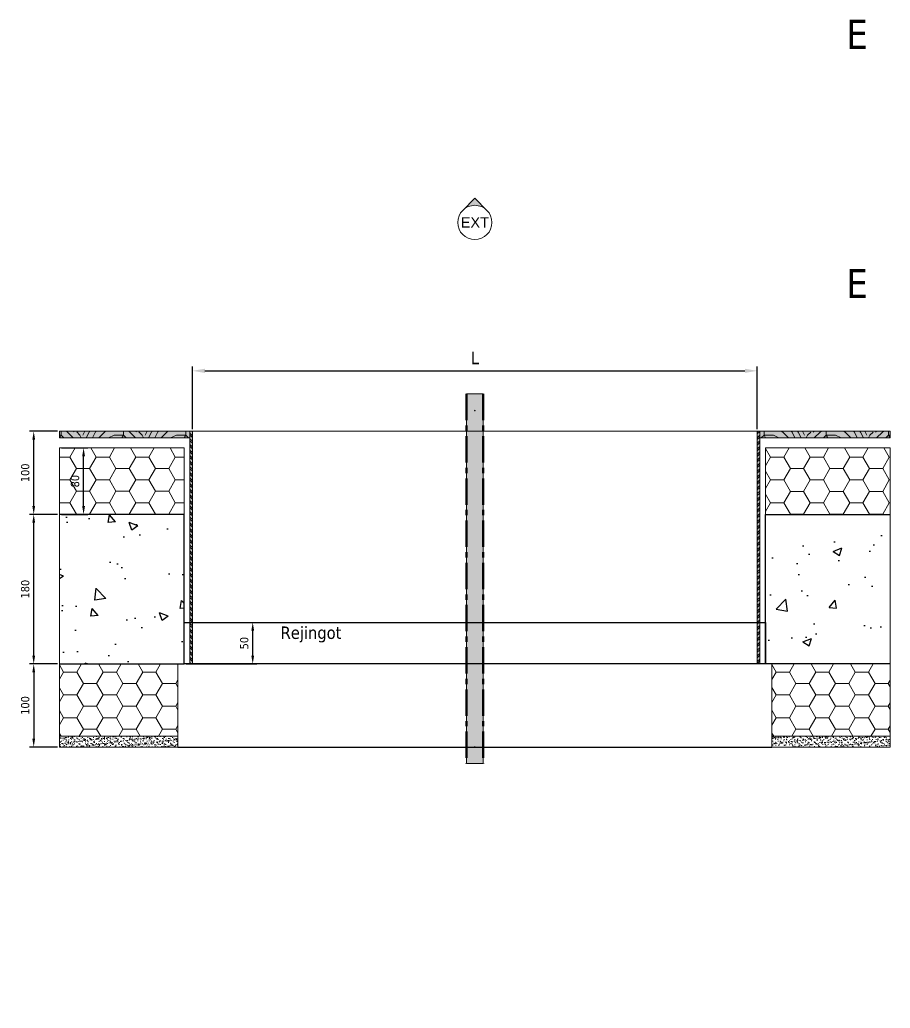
# Model space of a CAD drawing. Header units: millimetres. Extents: x -20000 to 230000, y -17405 to 24510.
# Drawn here: x 44452 to 45500, y 3733 to 4923 of the extents above; entities that cross this region are included whole.
import ezdxf
from ezdxf.enums import TextEntityAlignment as Align

# ---------------------------------------------------------------- set-up
doc = ezdxf.new("R2010")
doc.units = ezdxf.units.MM
doc.header["$PDMODE"] = 35
doc.header["$PDSIZE"] = 0.5
doc.linetypes.add('AXES', pattern=[50.800000000000004, 31.75, -6.35, 6.35, -6.35])
doc.layers.get('0').update_dxf_attribs({"lineweight": 13})
doc.layers.get('Defpoints').update_dxf_attribs({"true_color": 0xc2a584})
for name, color, linetype, lineweight in [('0 - 1 (validé)', 3, 'Continuous', 13), ('1 - Aluminium', 150, 'Continuous', 13), ('1 - Axe', 1, 'AXES', 0), ('1 - BETON', 251, 'Continuous', 25), ('1 - Bois', 44, 'Continuous', 13), ('1 - Cotation', 32, 'Continuous', 13), ('1 - Isolant', 132, 'Continuous', 13), ('1 - Platre', 252, 'Continuous', 13), ('1 - Texte', 7, 'Continuous', 13)]:
    doc.layers.add(name, color=color, linetype=linetype, lineweight=lineweight)
doc.layers.add('0 - Invisible', color=43, linetype='Continuous', lineweight=0, plot=False)
doc.layers.add('Non visible', color=163, linetype='Continuous', lineweight=25, plot=False)
doc.layers.add('1 - Cache', color=7, linetype='Continuous', lineweight=0, true_color=0xffffff)
doc.styles.get("Standard").update_dxf_attribs({"font": 'ARIALUNI.TTF'})
doc.styles.add('Texte Poralu', font='tahomabd.ttf')
doc.dimstyles.new('100 - 1000', dxfattribs={"dimtxt": 15, "dimasz": 15, "dimexe": 5, "dimexo": 2.5, "dimgap": 8, "dimtad": 1, "dimdec": 1, "dimtxsty": 'Texte Poralu', "dimcen": 10, "dimazin": 0, "dimtfac": 1, "dimtdec": 1, "dimtmove": 0, "dimatfit": 3, "dimfxl": 1, "dimarcsym": 0})
doc.dimstyles.new('30 - 1000', dxfattribs={"dimtxt": 10, "dimasz": 10, "dimexe": 5, "dimexo": 2.5, "dimgap": 5, "dimtad": 1, "dimdec": 1, "dimtxsty": 'Texte Poralu', "dimcen": 5, "dimazin": 0, "dimtfac": 1, "dimtdec": 1, "dimtmove": 0, "dimatfit": 3, "dimfxl": 1, "dimarcsym": 0})

# ---------------------------------------------------------------- blocks, each defined once
blk = doc.blocks.new('Cadre Coupe_Elev')
at = {"layer": 'Defpoints'}
blk.add_point((4999.999999999971, 3733.496620553549), dxfattribs=at)
at = {"color": 7}
blk.add_attdef('REPERE_1', text='', height=300, dxfattribs=at).set_placement((1000, 9000), align=Align.MIDDLE_CENTER)
at = {"layer": '1 - Texte', "color": 7}
for tag, p in [('DEFINITION1', (5000, 1200)), ('DEFINITION2', (5000, 800))]:
    blk.add_attdef(tag, text='', height=250, dxfattribs=at).set_placement(p, align=Align.MIDDLE_CENTER)
at = {"layer": 'Non visible', "style": 'Texte Poralu'}
for p in [(5447.11721373623, 4905.799125232807), (5447.11721373623, 4605.799125232807)]:
    blk.add_attdef('REPERE_2', text='', height=35, dxfattribs=at).set_placement(p, align=Align.MIDDLE_LEFT)
blk = doc.blocks.new('*U841')
at = {"layer": '1 - Isolant'}
h = blk.add_hatch(dxfattribs=at)
h.set_pattern_fill('HONEY', color=256, scale=5, style=0)
h.set_pattern_definition([(0, (110.0000906813123, 79.99999999999812), (23.8125, 13.748153225), [15.875, -31.75]), (120, (110.0000906813123, 79.99999999999812), (-23.81249994797095, 13.74815331511695), [15.87499999999995, -31.7499999999999]), (59.99999999999999, (110.0000906813123, 79.99999999999812), (5.202904551637744e-08, 27.49630654011694), [-31.75, 15.875])])
h.paths.add_polyline_path([(-149.9999933903616, 0), (0, -9.094947017729282e-13), (-8.952838470577262e-13, 79.99999999999818), (-149.9999933903625, 79.99999999999906)])
at = {"layer": '0 - Invisible'}
blk.add_lwpolyline([(-149.9999933903625, 79.99999999999906), (-149.9999933903616, 0)], dxfattribs=at)
at = {"layer": '1 - Isolant'}
blk.add_lwpolyline([(-149.9999933903616, 0), (0, 0), (0, 0), (0, -9.094947017729282e-13), (-8.952838470577262e-13, 79.99999999999818), (-149.9999933903625, 79.99999999999906)], dxfattribs=at)
blk = doc.blocks.new('*U835')
at = {"layer": '1 - Isolant'}
h = blk.add_hatch(dxfattribs=at)
h.set_pattern_fill('HONEY', color=256, scale=5)
h.set_pattern_definition([(0, (237.499815932928, -1.4210854715202e-14), (23.8125, 13.748153225), [15.875, -31.75]), (120, (237.499815932928, -1.4210854715202e-14), (-23.81249994797095, 13.74815331511695), [15.87499999999996, -31.74999999999992]), (59.99999999999999, (237.499815932928, -1.4210854715202e-14), (5.202904551637744e-08, 27.49630654011694), [-31.75, 15.875])])
h.paths.add_polyline_path([(-149.9999999999709, -87.00000000000001), (-149.9999999999709, 0), (-7.500147691644084, 0), (-7.500147691644084, -87.00000000000001)])
at = {"layer": '1 - Platre'}
h = blk.add_hatch(dxfattribs=at)
h.set_pattern_fill('AR-SAND', color=256, scale=0.1)
h.set_pattern_definition([(37.50000000000001, (237.499815932928, -1.4210854715202e-14), (-0.1600031295984046, 4.894132373293424), [0, -3.860800000000001, 0, -4.318000000000001, 0, -4.1275]), (7.499999999999999, (237.499815932928, -1.4210854715202e-14), (4.495232831380027, 7.168251005683543), [0, -2.0828, 0, -3.4798, 0, -1.3335]), (327.5, (234.375615932928, -1.4210854715202e-14), (7.90992370241458, 0.01437184678545691), [0, -1.27, 0, -4.572, 0, -5.969]), (317.5, (234.375615932928, -1.4210854715202e-14), (7.635564524722972, 2.229293232572162), [0, -0.635, 0, -2.9972, 0, -3.429])])
h.paths.add_polyline_path([(-149.9999999999709, -100), (-149.9999999999709, -87.00000000000001), (-7.500147691644084, -87.00000000000001), (-7.500147691644084, -100)])
at = {"layer": '0 - Invisible'}
for points in [[(-149.9999999999709, -87.00000000000001), (-149.9999999999709, 0)], [(-149.9999999999709, -100), (-149.9999999999709, -87.00000000000001)]]:
    blk.add_lwpolyline(points, dxfattribs=at)
at = {"layer": '1 - Isolant'}
blk.add_lwpolyline([(-149.9999999999709, 0), (-7.500147691644084, 0), (-7.500147691644084, -87.00000000000001), (-149.9999999999709, -87.00000000000001)], dxfattribs=at)
at = {"layer": '1 - Platre'}
blk.add_lwpolyline([(-149.9999999999709, -87.00000000000001), (-7.500147691644084, -87.00000000000001), (-7.500147691644084, -100), (-149.9999999999709, -100)], dxfattribs=at)
blk = doc.blocks.new('*U836')
at = {"layer": '1 - Isolant'}
h = blk.add_hatch(dxfattribs=at)
h.set_pattern_fill('HONEY', color=256, scale=5)
h.set_pattern_definition([(0, (47.49993897719287, -1.4210854715202e-14), (23.8125, 13.748153225), [15.875, -31.75]), (120, (47.49993897719287, -1.4210854715202e-14), (-23.81249994797095, 13.74815331511695), [15.87499999999996, -31.74999999999991]), (59.99999999999999, (47.49993897719287, -1.4210854715202e-14), (5.202904551637744e-08, 27.49630654011694), [-31.75, 15.875])])
h.paths.add_polyline_path([(150.0000385328185, -87.00000000000001), (150.0000385328185, 0), (7.499900444374376, 0), (7.499900444374376, -87.00000000000001)])
at = {"layer": '1 - Platre'}
h = blk.add_hatch(dxfattribs=at)
h.set_pattern_fill('AR-SAND', color=256, scale=0.1)
h.set_pattern_definition([(37.50000000000001, (47.49993897719287, -1.4210854715202e-14), (-0.1600031295984046, 4.894132373293424), [0, -3.860800000000001, 0, -4.318000000000001, 0, -4.1275]), (7.499999999999999, (47.49993897719287, -1.4210854715202e-14), (4.495232831380027, 7.168251005683543), [0, -2.0828, 0, -3.4798, 0, -1.3335]), (327.5, (44.37573897719287, -1.4210854715202e-14), (7.90992370241458, 0.01437184678545691), [0, -1.27, 0, -4.572, 0, -5.969]), (317.5, (44.37573897719287, -1.4210854715202e-14), (7.635564524722972, 2.229293232572162), [0, -0.635, 0, -2.9972, 0, -3.429])])
h.paths.add_polyline_path([(150.0000385328185, -100), (150.0000385328185, -87.00000000000001), (7.499900444374376, -87.00000000000001), (7.499900444374376, -100)])
at = {"layer": '0 - Invisible'}
for points in [[(150.0000385328185, -87.00000000000001), (150.0000385328185, 0)], [(150.0000385328185, -100), (150.0000385328185, -87.00000000000001)]]:
    blk.add_lwpolyline(points, dxfattribs=at)
at = {"layer": '1 - Isolant'}
blk.add_lwpolyline([(150.0000385328185, 0), (7.499900444374376, 0), (7.499900444374376, -87.00000000000001), (150.0000385328185, -87.00000000000001)], dxfattribs=at)
at = {"layer": '1 - Platre'}
blk.add_lwpolyline([(150.0000385328185, -87.00000000000001), (7.499900444374376, -87.00000000000001), (7.499900444374376, -100), (150.0000385328185, -100)], dxfattribs=at)
blk = doc.blocks.new('*U842')
at = {"layer": '1 - Isolant'}
h = blk.add_hatch(dxfattribs=at)
h.set_pattern_fill('HONEY', color=256, scale=5, style=0)
h.set_pattern_definition([(0, (110.0000906813141, 79.99999999999812), (23.8125, 13.748153225), [15.875, -31.75]), (120, (110.0000906813141, 79.99999999999812), (-23.81249994797095, 13.74815331511695), [15.87499999999995, -31.7499999999999]), (59.99999999999999, (110.0000906813141, 79.99999999999812), (5.202904551637744e-08, 27.49630654011694), [-31.75, 15.875])])
h.paths.add_polyline_path([(-149.9999933903616, 0), (1.818989403545856e-12, -9.094947017729282e-13), (9.237055564881302e-13, 79.99999999999818), (-149.9999933903625, 79.99999999999906)])
at = {"layer": '0 - Invisible'}
blk.add_lwpolyline([(-149.9999933903625, 79.99999999999906), (-149.9999933903616, 0)], dxfattribs=at)
at = {"layer": '1 - Isolant'}
blk.add_lwpolyline([(-149.9999933903616, 0), (0, 0), (0, 0), (1.818989403545856e-12, -9.094947017729282e-13), (9.237055564881302e-13, 79.99999999999818), (-149.9999933903625, 79.99999999999906)], dxfattribs=at)
blk = doc.blocks.new('*U189')
h = blk.add_hatch(color=256)
edge = h.paths.add_edge_path()
edge.add_line((-2.072522045462071e-13, 29.16815472393788), (-14.58407736196905, 14.58407736197051))
edge.add_arc((1.103117597267565e-11, -1.326938559031979e-11), 20.62500000001327, 90.00000000003098, 134.9999999999927, ccw=False)
edge.add_arc((-8.900435943814897e-12, -8.125056183416809e-12), 20.62500000000813, 45.00000000000222, 89.99999999997573, ccw=False)
edge.add_line((14.58407736196884, 14.58407736197071), (-2.060573933704291e-13, 29.16815472393788))
for p, q in [((0.00170546913411465, 29.16815472393787), (-14.58407736197124, 14.58407736196831)), ((14.58407736196884, 14.58407736197071), (0.00170546913411465, 29.16815472393787))]:
    blk.add_line(p, q)
blk.add_circle((0, 0), 20.625)
at = {"insert": (0, 0), "char_height": 12.5, "attachment_point": 5}
blk.add_mtext('EXT', dxfattribs=at)
blk = doc.blocks.new('*D1454')
at = {"layer": '1 - Cotation', "color": 0, "lineweight": -2, "transparency": 16777216}
for p, q in [((44660.00011916106, 4430.428411648888), (44660.00011916106, 4505.743385365208)), ((44675.00011916106, 4500.743385365208), (45324.9999502224, 4500.743385365208)), ((45339.9999502224, 4430.428411648879), (45339.9999502224, 4505.743385365208))]:
    blk.add_line(p, q, dxfattribs=at)
at = {"layer": '1 - Cotation', "color": 0, "transparency": 16777216}
for points in [[(44675.00011916106, 4503.243385365208), (44675.00011916106, 4498.243385365208), (44660.00011916106, 4500.743385365208)], [(45324.9999502224, 4503.243385365208), (45324.9999502224, 4498.243385365208), (45339.9999502224, 4500.743385365208)]]:
    blk.add_solid(points, dxfattribs=at)
at = {"layer": 'Defpoints', "color": 0, "transparency": 16777216}
for p in [(45339.9999502224, 4500.743385365208), (44660.00011916106, 4427.928411648888), (45339.9999502224, 4427.928411648879)]:
    blk.add_point(p, dxfattribs=at)
at = {"layer": '1 - Cotation', "color": 0, "transparency": 16777216, "insert": (45000.00003469173, 4516.243385365208), "char_height": 15, "attachment_point": 5, "style": 'Texte Poralu'}
blk.add_mtext('L', dxfattribs=at)
blk = doc.blocks.new('*U834')
at = {"layer": '1 - BETON'}
h = blk.add_hatch(dxfattribs=at)
h.set_pattern_fill('CONCRETE', color=256, scale=15, style=0, pattern_type=2)
h.set_pattern_definition([(49.99999999999999, (-49.99996146718152, -20.00000000000003), (107.589027390113, -9.412820247389266), [11.25, -123.75]), (355, (-49.99996146718152, -20.00000000000003), (-20.81270004195, 112.8288200550018), [9, -99]), (100.4514, (-41.03420946718152, -20.78440100000003), (86.77640725710323, 103.415931309143), [9.5610285, -105.1713168]), (46.18420000000002, (-49.99996146718152, 9.999999999999977), (160.0861572938467, -24.82785214935271), [16.87499999999996, -185.6249999999997]), (96.6356, (-36.65944971718152, 7.931003949999974), (140.1994058323055, 146.1176806350663), [14.3415432, -157.75695]), (351.1842, (-49.99996146718152, 9.999999999999977), (140.1992917700441, 146.1177901387987), [13.5, -148.5]), (21, (-34.99996146718152, 2.499999999999975), (89.53605781776925, -60.39283359980082), [11.25, -123.75]), (326.0000000000001, (-34.99996146718152, 2.499999999999975), (36.49729978823726, 108.772506757028), [9, -99]), (71.4514, (-27.53862651718151, -2.532740900000025), (126.0333942872235, 48.37957450649286), [9.5610285, -105.1713168]), (37.50000000000001, (-49.99996146718152, -20.00000000000003), (1.8239782975936, 49.93407807469672), [0, -97.8, 0, -100.5, 0, -99.375]), (7.499999999999999, (-49.99996146718152, -20.00000000000003), (39.46043061632229, 59.16175678235403), [0, -57.3, 0, -95.55, 0, -37.875]), (327.5, (-83.44996146718152, -20.00000000000003), (80.07336542586135, -3.383230760156963), [0, -37.5, 0, -117, 0, -155.25]), (317.5, (-98.44996146718152, -20.00000000000003), (87.47792540135794, 15.01574734984766), [0, -48.75, 0, -77.69999999999999, 0, -110.25])])
h.paths.add_polyline_path([(150.0000385328185, 179.9999999999999), (150.0000385328185, 0), (0, 0), (0, 180)])
at = {"layer": '0 - Invisible'}
blk.add_lwpolyline([(150.0000385328185, 179.9999999999999), (150.0000385328185, 0)], dxfattribs=at)
at = {"layer": '1 - BETON'}
blk.add_lwpolyline([(150.0000385328185, 0), (0, 0), (0, 180), (150.0000385328185, 179.9999999999999)], dxfattribs=at)
blk = doc.blocks.new('*U833')
at = {"layer": '1 - BETON'}
h = blk.add_hatch(dxfattribs=at)
h.set_pattern_fill('CONCRETE', color=256, scale=15, style=0, pattern_type=2)
h.set_pattern_definition([(49.99999999999999, (-50.00000000000003, -20.00000000000003), (107.589027390113, -9.412820247389266), [11.25, -123.75]), (355, (-50.00000000000003, -20.00000000000003), (-20.81270004195, 112.8288200550018), [9, -99]), (100.4514, (-41.03424800000003, -20.78440100000002), (86.77640725710323, 103.415931309143), [9.5610285, -105.1713168]), (46.18420000000002, (-50.00000000000003, 9.999999999999977), (160.0861572938467, -24.82785214935271), [16.87499999999996, -185.6249999999997]), (96.6356, (-36.65948825000003, 7.931003949999974), (140.1994058323055, 146.1176806350663), [14.3415432, -157.75695]), (351.1842, (-50.00000000000003, 9.999999999999977), (140.1992917700441, 146.1177901387987), [13.5, -148.5]), (21, (-35.00000000000003, 2.499999999999975), (89.53605781776925, -60.39283359980082), [11.25, -123.75]), (326.0000000000001, (-35.00000000000003, 2.499999999999975), (36.49729978823726, 108.772506757028), [9, -99]), (71.4514, (-27.53866505000002, -2.532740900000025), (126.0333942872235, 48.37957450649286), [9.5610285, -105.1713168]), (37.50000000000001, (-50.00000000000003, -20.00000000000003), (1.8239782975936, 49.93407807469672), [0, -97.8, 0, -100.5, 0, -99.375]), (7.499999999999999, (-50.00000000000003, -20.00000000000003), (39.46043061632229, 59.16175678235403), [0, -57.3, 0, -95.55, 0, -37.875]), (327.5, (-83.45000000000003, -20.00000000000003), (80.07336542586135, -3.383230760156963), [0, -37.5, 0, -117, 0, -155.25]), (317.5, (-98.45000000000003, -20.00000000000003), (87.47792540135794, 15.01574734984766), [0, -48.75, 0, -77.69999999999999, 0, -110.25])])
h.paths.add_polyline_path([(150, 179.9999999999999), (150, 0), (0, 0), (0, 180)])
at = {"layer": '0 - Invisible'}
blk.add_lwpolyline([(150, 179.9999999999999), (150, 0)], dxfattribs=at)
at = {"layer": '1 - BETON'}
blk.add_lwpolyline([(150, 0), (0, 0), (0, 180), (150, 179.9999999999999)], dxfattribs=at)
blk = doc.blocks.new('*D1455')
at = {"layer": 'Defpoints', "color": 0, "lineweight": -2, "transparency": 16777216}
for p, q in [((44497.5, 4327.928406744618), (44463.97946895147, 4327.928406744618)), ((44468.97946895147, 4157.928406744618), (44468.97946895147, 4317.928406744618)), ((44497.5, 4147.928406744618), (44463.97946895147, 4147.928406744618))]:
    blk.add_line(p, q, dxfattribs=at)
at = {"layer": 'Defpoints', "color": 0, "transparency": 16777216}
for p in [(44468.97946895147, 4327.928406744618), (44500, 4327.928406744618), (44500, 4147.928406744618)]:
    blk.add_point(p, dxfattribs=at)
for points in [[(44467.3128022848, 4317.928406744618), (44470.64613561813, 4317.928406744618), (44468.97946895147, 4327.928406744618)], [(44467.3128022848, 4157.928406744618), (44470.64613561813, 4157.928406744618), (44468.97946895147, 4147.928406744618)]]:
    blk.add_solid(points, dxfattribs=at)
at = {"layer": 'Defpoints', "color": 0, "transparency": 16777216, "insert": (44458.7511277829, 4237.928406744625), "char_height": 10, "attachment_point": 5, "rotation": 90, "style": 'Texte Poralu'}
blk.add_mtext('180', dxfattribs=at)
blk = doc.blocks.new('*D1456')
at = {"layer": '1 - Cotation', "color": 0, "lineweight": -2, "transparency": 16777216}
for p, q in [((44497.50000000003, 4147.928406744618), (44463.97946895147, 4147.928406744618)), ((44468.97946895147, 4137.928406744618), (44468.97946895147, 4057.928406744618)), ((44497.50000000003, 4047.928406744618), (44463.97946895147, 4047.928406744618))]:
    blk.add_line(p, q, dxfattribs=at)
at = {"layer": '1 - Cotation', "color": 0, "transparency": 16777216}
for points in [[(44467.3128022848, 4137.928406744618), (44470.64613561813, 4137.928406744618), (44468.97946895147, 4147.928406744618)], [(44467.3128022848, 4057.928406744618), (44470.64613561813, 4057.928406744618), (44468.97946895147, 4047.928406744618)]]:
    blk.add_solid(points, dxfattribs=at)
at = {"layer": 'Defpoints', "color": 0, "transparency": 16777216}
for p in [(44500.00000000003, 4147.928406744618), (44468.97946895147, 4047.928406744618), (44500.00000000003, 4047.928406744618)]:
    blk.add_point(p, dxfattribs=at)
at = {"layer": '1 - Cotation', "color": 0, "transparency": 16777216, "insert": (44458.77463349143, 4097.928406744625), "char_height": 10, "attachment_point": 5, "rotation": 90, "style": 'Texte Poralu'}
blk.add_mtext('100', dxfattribs=at)
blk = doc.blocks.new('*D1457')
at = {"layer": 'Defpoints', "color": 0, "lineweight": -2, "transparency": 16777216}
for p, q in [((44497.49984736393, 4427.927998227088), (44463.97946895147, 4427.927998227088)), ((44468.97946895147, 4337.928406744618), (44468.97946895147, 4417.927998227088)), ((44497.5, 4327.928406744618), (44463.97946895147, 4327.928406744618))]:
    blk.add_line(p, q, dxfattribs=at)
at = {"layer": 'Defpoints', "color": 0, "transparency": 16777216}
for p in [(44468.97946895147, 4427.927998227088), (44499.99984736393, 4427.927998227088), (44500, 4327.928406744618)]:
    blk.add_point(p, dxfattribs=at)
for points in [[(44467.3128022848, 4417.927998227088), (44470.64613561813, 4417.927998227088), (44468.97946895147, 4427.927998227088)], [(44467.3128022848, 4337.928406744618), (44470.64613561813, 4337.928406744618), (44468.97946895147, 4327.928406744618)]]:
    blk.add_solid(points, dxfattribs=at)
at = {"layer": 'Defpoints', "color": 0, "transparency": 16777216, "insert": (44458.77463349143, 4377.92820248586), "char_height": 10, "attachment_point": 5, "rotation": 90, "style": 'Texte Poralu'}
blk.add_mtext('100', dxfattribs=at)
blk = doc.blocks.new('*U844')
at = {"layer": '1 - Aluminium'}
h = blk.add_hatch(dxfattribs=at)
h.set_pattern_fill('ANSI32,_I', color=256, scale=0.5, style=2)
h.set_pattern_definition([(45, (-67442.98265020993, -44957.63873603865), (-3.367596045400933, 3.367596045400933), []), (45, (-67440.73758520994, -44957.63873603865), (-3.367596045400933, 3.367596045400933), [])])
h.paths.add_polyline_path([(0, 0), (3, 0), (3, 280.0000049042504), (0, 280.0000049042504)])
at = {"layer": '1 - Cache'}
h = blk.add_hatch(color=256, dxfattribs=at)
h.dxf.hatch_style = 2
h.paths.add_polyline_path([(0, 0), (3, 0), (3, 280.0000049042504), (0, 280.0000049042504)])
at = {"layer": '1 - Aluminium'}
blk.add_lwpolyline([(0, 0), (3, 0), (3, 280.0000049042504), (0, 280.0000049042504)], close=True, dxfattribs=at)
blk = doc.blocks.new('*U843')
at = {"layer": '1 - Bois'}
h = blk.add_hatch(dxfattribs=at)
h.set_pattern_fill('352', color=256, scale=75, style=0, pattern_type=2)
h.set_pattern_definition([(0, (158.2501443578496, -17), (75, 75), [22.5, -52.5]), (0, (158.2501443578496, -13.25), (75, 75), [22.5, -52.5]), (0, (162.0001443578496, -5.75), (75, 75), [15, -60]), (0, (165.7501443578496, 1.75), (75, 75), [11.25, -63.75]), (0, (165.7501443578496, 9.25), (75, 75), [7.5, -67.5]), (0, (147.0001443578496, 16.75), (75, 75), [3.75, -18.75, 3.75, -48.75]), (0, (158.2501443578496, 20.5), (75, 75), [3.75, -30, 11.25, -30]), (0, (173.2501443578496, 24.25), (75, 75), [3.75, -3.75, 3.75, -63.75]), (0, (169.5001443578496, 28), (75, 75), [3.75, -71.25]), (0, (165.7501443578496, 35.5), (75, 75), [11.25, -63.75]), (0, (165.7501443578496, 43), (75, 75), [15, -60]), (0, (162.0001443578496, 50.5), (75, 75), [18.75, -22.5, 3.75, -30]), (90, (132.0001443578496, 5.5), (-74.99999999999999, 75), [3.75, -7.5, 18.75, -45]), (90, (135.7501443578496, 13), (-74.99999999999999, 75), [3.75, -3.75, 11.25, -56.25]), (90, (139.5001443578496, 43), (-74.99999999999999, 75), [7.5, -67.5]), (90, (143.2501443578496, 13), (-74.99999999999999, 75), [15, -22.5, 3.75, -33.75]), (90, (147.0001443578496, 54.25), (-74.99999999999999, 75), [3.75, -71.25]), (90, (150.7501443578496, 16.75), (-74.99999999999999, 75), [11.25, -63.75]), (90, (158.2501443578496, 20.5), (-74.99999999999999, 75), [7.5, -67.5]), (90, (165.7501443578496, 20.5), (-74.99999999999999, 75), [3.75, -11.25, 11.25, -48.75]), (90, (169.5001443578496, 24.25), (-74.99999999999999, 75), [3.75, -71.25]), (90, (173.2501443578496, 9.25), (-74.99999999999999, 75), [10.5, -64.5]), (90, (177.0001443578496, -5.75), (-74.99999999999999, 75), [7.5, -67.5]), (90, (184.5001443578496, 24.25), (-74.99999999999999, 75), [3.75, -71.25]), (90, (192.0001443578496, 20.5), (-74.99999999999999, 75), [11.25, -63.75]), (90, (199.5001443578496, 20.5), (-74.99999999999999, 75), [11.25, -63.75]), (45, (188.2501443578496, -9.5), (8.326672684688674e-15, 75.00000000142686), [5.30325, -5.30325, 5.30325, -90.15626715]), (45, (173.2501443578496, 9.25), (8.326672684688674e-15, 75.00000000142686), [10.6065, -95.45951715]), (45, (143.2501443578496, 46.75), (8.326672684688674e-15, 75.00000000142686), [10.6065, -95.45951715]), (45, (158.2501443578496, 28), (8.326672684688674e-15, 75.00000000142686), [10.6065, -95.45951715]), (45, (162.0001443578496, 13), (8.326672684688674e-15, 75.00000000142686), [10.6065, -95.45951715]), (45, (184.5001443578496, -2), (8.326672684688674e-15, 75.00000000142686), [10.6065, -95.45951715]), (45, (177.0001443578496, 1.75), (8.326672684688674e-15, 75.00000000142686), [15.9099, -90.15611715]), (45, (154.5001443578496, 35.5), (8.326672684688674e-15, 75.00000000142686), [5.30325, -100.76276715]), (45, (150.7501443578496, 43), (8.326672684688674e-15, 75.00000000142686), [5.30325, -100.76276715]), (45, (180.7501443578496, 43), (8.326672684688674e-15, 75.00000000142686), [5.30325, -100.76276715]), (45, (150.7501443578496, 5.5), (8.326672684688674e-15, 75.00000000142686), [5.30325, -100.76276715]), (45, (192.0001443578496, 31.75), (8.326672684688674e-15, 75.00000000142686), [5.30325, -100.76276715]), (45, (165.7501443578496, 24.25), (8.326672684688674e-15, 75.00000000142686), [5.30325, -100.76276715]), (45, (173.2501443578496, 31.75), (8.326672684688674e-15, 75.00000000142686), [5.30325, -100.76276715]), (135, (169.5001443578496, 16.75), (-75.00000000142686, 8.326672684688674e-15), [5.30325, -5.30325, 15.9099, -79.54961714999999]), (135, (180.7501443578496, 16.75), (-75.00000000142686, 8.326672684688674e-15), [5.30325, -100.76276715]), (135, (180.7501443578496, -9.5), (-75.00000000142686, 8.326672684688674e-15), [5.30325, -100.76276715]), (135, (165.7501443578496, 9.25), (-75.00000000142686, 8.326672684688674e-15), [5.30325, -100.76276715]), (135, (177.0001443578496, 24.25), (-75.00000000142686, 8.326672684688674e-15), [5.30325, -100.76276715]), (135, (158.2501443578496, 5.5), (-75.00000000142686, 8.326672684688674e-15), [5.30325, -100.76276715]), (135, (188.2501443578496, 5.5), (-75.00000000142686, 8.326672684688674e-15), [5.30325, -100.76276715]), (135, (135.7501443578496, -17), (-75.00000000142686, 8.326672684688674e-15), [5.30325, -100.76276715]), (135, (139.5001443578496, -13.25), (-75.00000000142686, 8.326672684688674e-15), [10.6065, -95.45951715]), (135, (143.2501443578496, -9.5), (-75.00000000142686, 8.326672684688674e-15), [10.6065, -95.45951715]), (135, (150.7501443578496, -9.5), (-75.00000000142686, 8.326672684688674e-15), [10.6065, -95.45951715]), (135, (154.5001443578496, -2), (-75.00000000142686, 8.326672684688674e-15), [10.6065, -95.45951715]), (135, (184.5001443578496, 28), (-75.00000000142686, 8.326672684688674e-15), [10.6065, -95.45951715]), (135, (199.5001443578496, -9.5), (-75.00000000142686, 8.326672684688674e-15), [10.6065, -95.45951715]), (135, (203.2501443578496, 50.5), (-75.00000000142686, 8.326672684688674e-15), [10.6065, -95.45951715]), (135, (203.2501443578496, 43), (-75.00000000142686, 8.326672684688674e-15), [10.6065, -95.45951715]), (135, (195.7501443578496, 39.25), (-75.00000000142686, 8.326672684688674e-15), [10.6065, -95.45951715]), (135, (143.2501443578496, 39.25), (-75.00000000142686, 8.326672684688674e-15), [15.9099, -90.15611715]), (135, (192.0001443578496, 31.75), (-75.00000000142686, 8.326672684688674e-15), [15.9099, -90.15611715]), (26.56505119999999, (150.7501443578496, 54.25), (75.00000000000706, 3.000483611570459e-08), [8.385, -159.320098275]), (26.56505119999999, (150.7501443578496, 16.75), (75.00000000000706, 3.000483611570459e-08), [8.385, -159.320098275]), (26.56505119999999, (158.2501443578496, 39.25), (75.00000000000706, 3.000483611570459e-08), [8.385, -159.320098275]), (26.56505119999999, (180.7501443578496, -13.25), (75.00000000000706, 3.000483611570459e-08), [8.385, -159.320098275]), (26.56505119999999, (177.0001443578496, -5.75), (75.00000000000706, 3.000483611570459e-08), [8.385, -159.320098275]), (26.56505119999999, (154.5001443578496, 9.25), (75.00000000000706, 3.000483611570459e-08), [8.385, -159.320098275]), (26.56505119999999, (154.5001443578496, 46.75), (75.00000000000706, 3.000483611570459e-08), [8.385, -159.320098275]), (26.56505119999999, (177.0001443578496, 24.25), (75.00000000000706, 3.000483611570459e-08), [16.77, -150.935098275]), (63.43494882, (177.0001443578496, 35.5), (3.824898731075166e-09, 75.00000000000705), [8.384999999999982, -159.3200982749997]), (63.43494882, (188.2501443578496, 13), (3.824898731075166e-09, 75.00000000000705), [8.384999999999982, -159.3200982749997]), (63.43494882, (150.7501443578496, 28), (3.824898731075166e-09, 75.00000000000705), [8.384999999999982, -159.3200982749997]), (63.43494882, (135.7501443578496, 31.75), (3.824898731075166e-09, 75.00000000000705), [8.384999999999982, -159.3200982749997]), (63.43494882, (180.7501443578496, 16.75), (3.824898731075166e-09, 75.00000000000705), [8.384999999999982, -159.3200982749997]), (63.43494882, (173.2501443578496, 16.75), (3.824898731075166e-09, 75.00000000000705), [8.384999999999982, -159.3200982749997]), (63.43494882, (143.2501443578496, 28), (3.824898731075166e-09, 75.00000000000705), [16.76999999999996, -150.9350982749997]), (63.43494882, (199.5001443578496, 1.75), (3.824898731075166e-09, 75.00000000000705), [16.76999999999996, -150.9350982749997]), (63.43494882, (192.0001443578496, 5.5), (3.824898731075166e-09, 75.00000000000705), [16.76999999999996, -150.9350982749997]), (116.5650512, (132.0001443578496, -5.75), (-3.000486109572265e-08, 75.00000000000705), [8.384999999999982, -159.3200982749997]), (116.5650512, (132.0001443578496, 35.5), (-3.000486109572265e-08, 75.00000000000705), [8.384999999999982, -159.3200982749997]), (116.5650512, (147.0001443578496, -17), (-3.000486109572265e-08, 75.00000000000705), [8.384999999999982, -159.3200982749997]), (116.5650512, (139.5001443578496, 50.5), (-3.000486109572265e-08, 75.00000000000705), [8.384999999999982, -159.3200982749997]), (116.5650512, (147.0001443578496, 5.5), (-3.000486109572265e-08, 75.00000000000705), [8.384999999999982, -159.3200982749997]), (116.5650512, (162.0001443578496, 13), (-3.000486109572265e-08, 75.00000000000705), [8.384999999999982, -159.3200982749997]), (116.5650512, (169.5001443578496, 28), (-3.000486109572265e-08, 75.00000000000705), [8.384999999999982, -159.3200982749997]), (116.5650512, (135.7501443578496, -2), (2.408598827469133e-05, 75.00001205800363), [8.384999999999982, -159.3200982749997]), (116.5650512, (154.5001443578496, 9.25), (-3.000486109572265e-08, 75.00000000000705), [8.384999999999982, -159.3200982749997]), (116.5650512, (177.0001443578496, 1.75), (-3.000486109572265e-08, 75.00000000000705), [8.384999999999982, -159.3200982749997]), (116.5650512, (184.5001443578496, 9.25), (-3.000486109572265e-08, 75.00000000000705), [8.384999999999982, -159.3200982749997]), (116.5650512, (199.5001443578496, 31.75), (-3.000486109572265e-08, 75.00000000000705), [8.384999999999982, -159.3200982749997]), (116.5650512, (143.2501443578496, 54.25), (-3.000486109572265e-08, 75.00000000000705), [8.384999999999982, -159.3200982749997]), (116.5650512, (132.0001443578496, 50.5), (-3.000486109572265e-08, 75.00000000000705), [16.76999999999996, -150.9350982749997]), (116.5650512, (143.2501443578496, -2), (-3.000486109572265e-08, 75.00000000000705), [16.76999999999996, -150.9350982749997]), (153.43494882, (132.0001443578496, -13.25), (-75.00000000000705, 3.82492371109322e-09), [8.385, -159.320098275]), (153.43494882, (195.7501443578496, -17), (-75.00000000000705, 3.82492371109322e-09), [8.385, -159.320098275]), (153.43494882, (192.0001443578496, 20.5), (-75.00000000000705, 3.82492371109322e-09), [8.385, -159.320098275]), (153.43494882, (162.0001443578496, -5.75), (-75.00000000000705, 3.82492371109322e-09), [8.385, -159.320098275]), (153.43494882, (158.2501443578496, -13.25), (-75.00000000000705, 3.82492371109322e-09), [8.385, -159.320098275]), (153.43494882, (165.7501443578496, 1.75), (-75.00000000000705, 3.82492371109322e-09), [8.385, -159.320098275]), (153.43494882, (188.2501443578496, 46.75), (-75.00000000000705, 3.82492371109322e-09), [8.385, -159.320098275]), (153.43494882, (195.7501443578496, 50.5), (-75.00000000000705, 3.82492371109322e-09), [16.77, -150.935098275])])
h.paths.add_polyline_path([(0, 0), (157.0001443578496, 0), (157.0001443578496, 8), (0, 8)])
at = {"layer": '1 - Cache'}
h = blk.add_hatch(color=256, dxfattribs=at)
h.dxf.hatch_style = 2
h.paths.add_polyline_path([(0, 0), (157.0001443578496, 0), (157.0001443578496, 8), (0, 8)])
at = {"layer": '1 - Bois'}
blk.add_lwpolyline([(0, 0), (157.0001443578496, 0), (157.0001443578496, 8), (0, 8)], close=True, dxfattribs=at)
blk = doc.blocks.new('*D1458')
at = {"layer": 'Defpoints', "color": 0, "lineweight": -2, "transparency": 16777216}
for p, q in [((44502.49997480331, 4407.928301654999), (44534.0047914788, 4407.928301654999)), ((44529.0047914788, 4337.92830165502), (44529.0047914788, 4397.928301654999)), ((44502.5000308511, 4327.92830165502), (44534.0047914788, 4327.92830165502))]:
    blk.add_line(p, q, dxfattribs=at)
at = {"layer": 'Defpoints', "color": 0, "transparency": 16777216}
for p in [(44499.99997480331, 4407.928301654999), (44529.0047914788, 4407.928301654999), (44500.0000308511, 4327.92830165502)]:
    blk.add_point(p, dxfattribs=at)
for points in [[(44527.33812481214, 4397.928301654999), (44530.67145814547, 4397.928301654999), (44529.0047914788, 4407.928301654999)], [(44527.33812481214, 4337.92830165502), (44530.67145814547, 4337.92830165502), (44529.0047914788, 4327.92830165502)]]:
    blk.add_solid(points, dxfattribs=at)
at = {"layer": 'Defpoints', "color": 0, "transparency": 16777216, "insert": (44518.77645031023, 4367.928301655017), "char_height": 10, "attachment_point": 5, "rotation": 90, "style": 'Texte Poralu'}
blk.add_mtext('80', dxfattribs=at)
blk = doc.blocks.new('*D1461')
at = {"layer": '1 - Cotation', "color": 0, "lineweight": -2, "transparency": 16777216}
for p, q in [((44652.49990372798, 4197.928406744629), (44737.62181513294, 4197.928406744629)), ((44732.62181513294, 4157.928406744618), (44732.62181513294, 4187.928406744629)), ((44652.49992779599, 4147.928406744618), (44737.62181513294, 4147.928406744618))]:
    blk.add_line(p, q, dxfattribs=at)
at = {"layer": '1 - Cotation', "color": 0, "transparency": 16777216}
for points in [[(44730.95514846627, 4187.928406744629), (44734.2884817996, 4187.928406744629), (44732.62181513294, 4197.928406744629)], [(44730.95514846627, 4157.928406744618), (44734.2884817996, 4157.928406744618), (44732.62181513294, 4147.928406744618)]]:
    blk.add_solid(points, dxfattribs=at)
at = {"layer": 'Defpoints', "color": 0, "transparency": 16777216}
for p in [(44649.99990372798, 4197.928406744629), (44732.62181513294, 4197.928406744629), (44649.99992779599, 4147.928406744618)]:
    blk.add_point(p, dxfattribs=at)
at = {"layer": '1 - Cotation', "color": 0, "transparency": 16777216, "insert": (44722.4169796729, 4172.928406744631), "char_height": 10, "attachment_point": 5, "rotation": 90, "style": 'Texte Poralu'}
blk.add_mtext('50', dxfattribs=at)
blk = doc.blocks.new('*U1462')
at = {"layer": '1 - Cache'}
blk.add_hatch(color=256, dxfattribs=at).paths.add_polyline_path([(-10.00000237708687, 19.9999988114564), (-9.999949486901986, -425.0000060927918), (10.00005051309788, -425.0000037157047), (9.999997622912995, 20.00000118854334)])
at = {"layer": '0 - Invisible'}
blk.add_lwpolyline([(-10.00000237708687, 19.9999988114564), (-9.999949486901986, -425.0000060927918), (10.00005051309788, -425.0000037157047), (9.999997622912995, 20.00000118854334)], close=True, dxfattribs=at)
for p in [(0, 0), (4.813601101267858e-05, -405.0000049042483)]:
    blk.add_point(p, dxfattribs=at)
at = {"layer": '1 - Axe', "lineweight": 50}
for p, q in [((-10.00000237708687, 19.9999988114564), (-9.999949486901986, -425.0000060927918)), ((9.999997622912995, 20.00000118854334), (10.00005051309788, -425.0000037157047))]:
    blk.add_line(p, q, dxfattribs=at)

msp = doc.modelspace()

# ---------------------------------------------------------------- linework, layer by layer
at = {"layer": '1 - BETON'}
msp.add_line((44642.5, 4047.928406744618), (45357.49995022219, 4047.928406744629), dxfattribs=at)
msp.add_lwpolyline([(44649.99997593199, 4167.928406744613), (44649.99995186399, 4167.928406744623), (44649.99990372798, 4197.928406744629), (45349.99995022219, 4197.928406744629), (45350.00000000001, 4167.92840674463), (45350.00009017192, 4167.92840674463), (45349.9999098281, 4147.92840674462), (44649.99992779599, 4147.928406744618)], close=True, dxfattribs=at)
at = {"layer": '1 - Bois', "ltscale": 2}
msp.add_line((44660.00011916106, 4427.928411648888), (45339.9999502224, 4427.928411648879), dxfattribs=at)

# ---------------------------------------------------------------- block references
for name, p in [('*U189', (45000.00167744524, 4679.328465829612)), ('*U1462', (44999.99992697508, 4452.928411648872)), ('*U844', (45339.99995022305, 4147.928406744629)), ('*U834', (45350, 4147.928406744617)), ('*U835', (44650, 4147.928406744618)), ('*U836', (45350, 4147.928406744617))]:
    msp.add_blockref(name, p)
at = {"xscale": -1}
for name, p, rotation in [('*U843', (44499.99984736393, 4427.927998227088), 180.0000749115409), ('*U844', (44660.00011916095, 4147.928406744638), 359.9999999999984), ('*U842', (45350.00004514242, 4327.928406744618), 359.9999598587287)]:
    msp.add_blockref(name, p, dxfattribs=dict(at, rotation=rotation))
for name, p, rotation in [('*U843', (45500.00009458054, 4427.928301654999), 179.9999598587278), ('*U841', (44650.00002424142, 4327.928406744618), 4.014127135292442e-05)]:
    msp.add_blockref(name, p, dxfattribs=dict(rotation=rotation))
msp.add_blockref('*U833', (44650, 4147.928406744618), dxfattribs=at)
at = {"layer": '0 - 1 (validé)'}
ref = msp.add_blockref('Cadre Coupe_Elev', (40000, 0), dxfattribs=at)
ref.add_attrib('REPERE_2', 'E', dxfattribs={"layer": 'Non visible', "height": 35, "style": 'Texte Poralu'}).set_placement((45447.11721373623, 4905.799125232807), align=Align.MIDDLE_LEFT)
ref.add_attrib('REPERE_2', 'E', dxfattribs={"layer": 'Non visible', "height": 35, "style": 'Texte Poralu'}).set_placement((45447.11721373623, 4605.799125232807), align=Align.MIDDLE_LEFT)

# ---------------------------------------------------------------- texts
at = {"layer": '1 - Texte', "insert": (44766.14022945956, 4193.009437021043), "char_height": 15, "attachment_point": 1, "style": 'Texte Poralu'}
msp.add_mtext_dynamic_manual_height_columns('Rejingot', width=98.00237297415151, gutter_width=300, heights=[0], dxfattribs=at)

# ---------------------------------------------------------------- dimensions: what is measured, and where the dimension line sits
at = {"layer": '1 - Cotation'}
dim = msp.add_linear_dim(base=(45339.9999502224, 4500.743385365208), p1=(44660.00011916106, 4427.928411648888), p2=(45339.9999502224, 4427.928411648879), text='L', dimstyle='100 - 1000', dxfattribs=at)
dim.commit()
dim.dimension.update_dxf_attribs({"geometry": '*D1454', "text_midpoint": (45000.00003469173, 4516.243385365208)})
for base, p1, p2, picture, middle in [((44732.62181513294, 4197.928406744629), (44649.99992779599, 4147.928406744618), (44649.99990372798, 4197.928406744629), '*D1461', (44722.4169796729, 4172.928406744631)), ((44468.97946895147, 4047.928406744618), (44500.00000000003, 4147.928406744618), (44500.00000000003, 4047.928406744618), '*D1456', (44458.77463349143, 4097.928406744625))]:
    dim = msp.add_linear_dim(base=base, p1=p1, p2=p2, angle=90, dimstyle='30 - 1000', dxfattribs=at)
    dim.commit()
    dim.dimension.update_dxf_attribs({"geometry": picture, "text_midpoint": middle})
at = {"layer": 'Defpoints'}
for base, p1, p2, picture, middle in [((44468.97946895147, 4427.927998227088), (44500, 4327.928406744618), (44499.99984736393, 4427.927998227088), '*D1457', (44458.77463349143, 4377.92820248586)), ((44529.0047914788, 4407.928301654999), (44500.0000308511, 4327.92830165502), (44499.99997480331, 4407.928301654999), '*D1458', (44518.77645031023, 4367.928301655017)), ((44468.97946895147, 4327.928406744618), (44500, 4147.928406744618), (44500, 4327.928406744618), '*D1455', (44458.7511277829, 4237.928406744625))]:
    dim = msp.add_linear_dim(base=base, p1=p1, p2=p2, angle=90, dimstyle='30 - 1000', dxfattribs=at)
    dim.commit()
    dim.dimension.update_dxf_attribs({"geometry": picture, "text_midpoint": middle})

doc.saveas('drawing.dxf')
